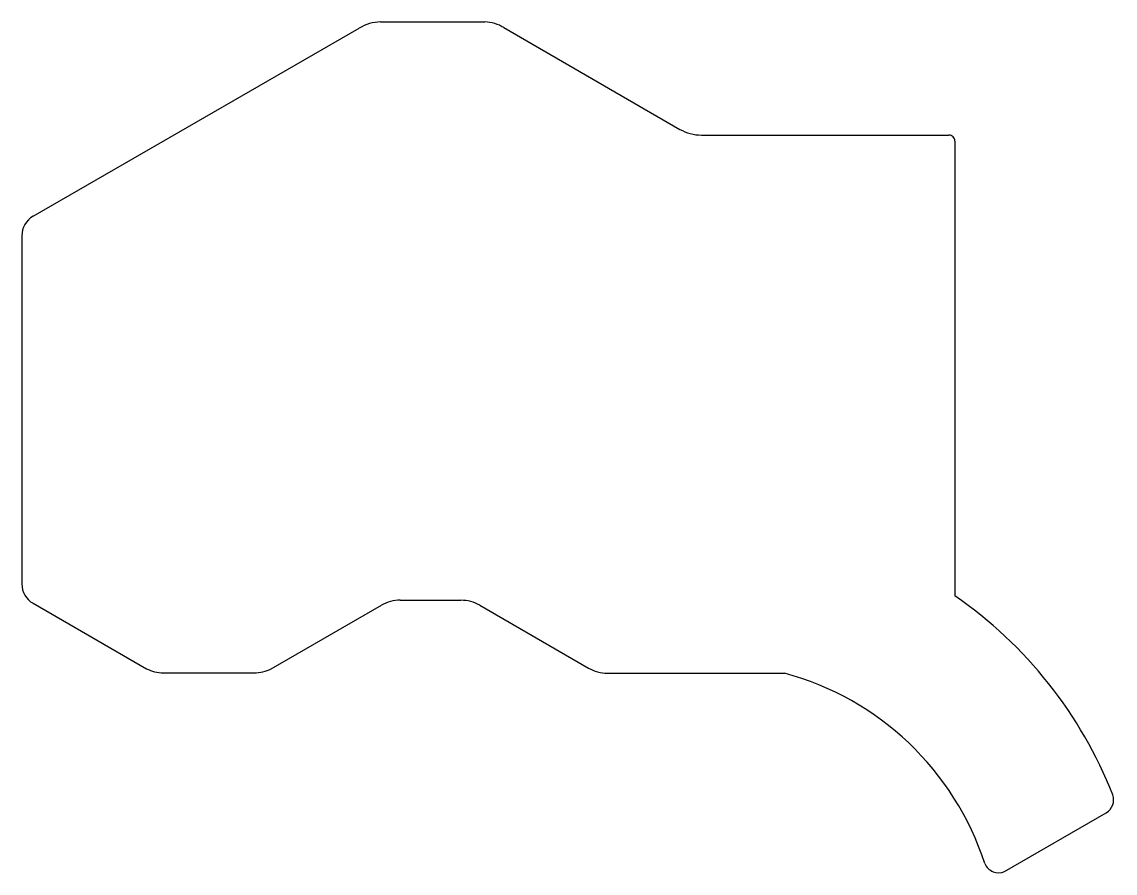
# Model space of a CAD drawing. Extents: x 7 to 169, y 165 to 291.
import ezdxf

# ---------------------------------------------------------------- set-up
doc = ezdxf.new("R2010")
doc.units = 0
doc.layers.get('0').update_dxf_attribs({"linetype": 'CONTINUOUS'})

msp = doc.modelspace()

# ---------------------------------------------------------------- linework, layer by layer
at = {"color": 7}
for points in [[(8.591682, 262.474013), (56.902469, 290.337805)], [(60.064768, 291.252205), (75.507964, 291.252205)], [(78.301963, 290.416545), (104.387756, 275.339109)], [(107.560215, 274.490749), (144.214944, 274.488209)], [(145.103944, 273.59921), (145.098864, 206.248589)], [(6.927982, 259.591114), (6.927982, 208.029129)], [(8.591682, 205.148769), (25.368377, 195.468832)], [(43.872273, 195.443432), (60.176528, 204.856669)], [(62.973067, 205.603429), (71.951965, 205.603429)], [(74.745964, 204.854129), (90.849559, 195.557732)], [(27.882977, 194.869392), (41.319573, 194.854152)], [(93.643559, 194.810972), (119.856351, 194.808326)], [(152.467402, 165.45112), (167.519438, 174.132838)]]:
    msp.add_lwpolyline(points, dxfattribs=at)
for points in [[(60.064768, 291.252205), (58.948809, 291.229903), (57.858432, 290.913899), (56.903485, 290.336027)], [(78.301963, 290.415021), (77.448235, 290.907353), (76.491708, 291.194398), (75.507964, 291.253475)], [(104.387756, 275.339109), (105.353082, 274.781806), (106.448105, 274.488428), (107.562755, 274.488463)], [(144.843563, 274.227827), (144.676841, 274.394547), (144.45072, 274.488209), (144.214944, 274.488209)], [(145.103944, 273.59921), (145.103944, 273.834988), (145.010282, 274.061108), (144.843563, 274.227827)], [(8.592698, 262.474013), (7.562576, 261.879489), (6.927962, 260.780487), (6.927982, 259.591114)], [(6.927982, 208.029129), (6.92799, 206.84016), (7.562409, 205.741547), (8.59219, 205.147245)], [(168.480828, 176.783581), (163.800281, 188.716482), (155.65816, 198.977042), (145.100896, 206.246557)], [(62.973067, 205.603429), (61.992069, 205.603432), (61.028357, 205.345177), (60.178814, 204.854637)], [(74.745964, 204.854129), (73.896406, 205.344355), (72.932815, 205.602424), (71.951965, 205.602413)], [(25.368377, 195.468832), (26.147833, 195.074095), (27.009268, 194.868395), (27.882977, 194.868376)], [(41.320589, 194.853136), (42.206028, 194.84377), (43.080915, 195.045883), (43.872527, 195.44267)], [(90.849559, 195.557732), (91.699017, 195.067208), (92.662643, 194.808956), (93.643559, 194.80894)], [(149.536243, 166.60174), (145.043566, 180.414418), (133.879796, 191.024439), (119.856605, 194.809194)], [(167.519438, 174.132838), (168.435608, 174.670289), (168.839457, 175.783774), (168.480828, 176.783581)], [(149.536243, 166.60174), (149.767999, 166.056466), (150.209184, 165.627219), (150.760607, 165.410499)], [(150.760607, 165.410499), (151.312031, 165.193779), (151.927417, 165.207778), (152.468418, 165.449342)]]:
    msp.add_open_spline(points, degree=3, dxfattribs=at)

doc.saveas('drawing.dxf')
